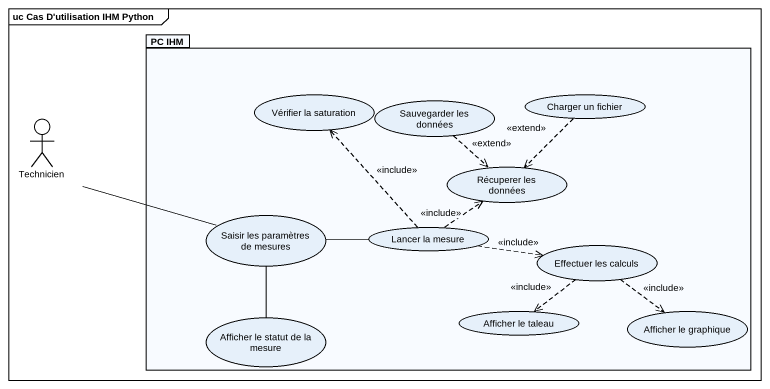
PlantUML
@startuml
mainframe uc Cas D'utilisation IHM Python
package "PC IHM" as PC_IHM {
  usecase "Vérifier la saturation" as Vérifier_la_saturation
  usecase "Sauvegarder les données" as Sauvegarder_les_données
  usecase "Charger un fichier" as Charger_un_fichier
  usecase "Récuperer les données" as Récuperer_les_données
  usecase "Saisir les paramètres de mesures" as Saisir_les_paramètres_de
  usecase "Lancer la mesure" as Lancer_la_mesure
  usecase "Effectuer les calculs" as Effectuer_les_calculs
  usecase "Afficher le statut de la mesure" as Afficher_le_statut_de_la
  usecase "Afficher le taleau" as Afficher_le_taleau
  usecase "Afficher le graphique" as Afficher_le_graphique
}
actor Technicien
Technicien -right- Saisir_les_paramètres_de
Sauvegarder_les_données ..> Récuperer_les_données : <<extend>>
Charger_un_fichier ..> Récuperer_les_données : <<extend>>
Saisir_les_paramètres_de -right- Lancer_la_mesure
Saisir_les_paramètres_de -- Afficher_le_statut_de_la
Lancer_la_mesure .up.> Vérifier_la_saturation : <<include>>
Lancer_la_mesure .up.> Récuperer_les_données : <<include>>
Lancer_la_mesure .right.> Effectuer_les_calculs : <<include>>
Effectuer_les_calculs ..> Afficher_le_taleau : <<include>>
Effectuer_les_calculs ..> Afficher_le_graphique : <<include>>
@enduml
